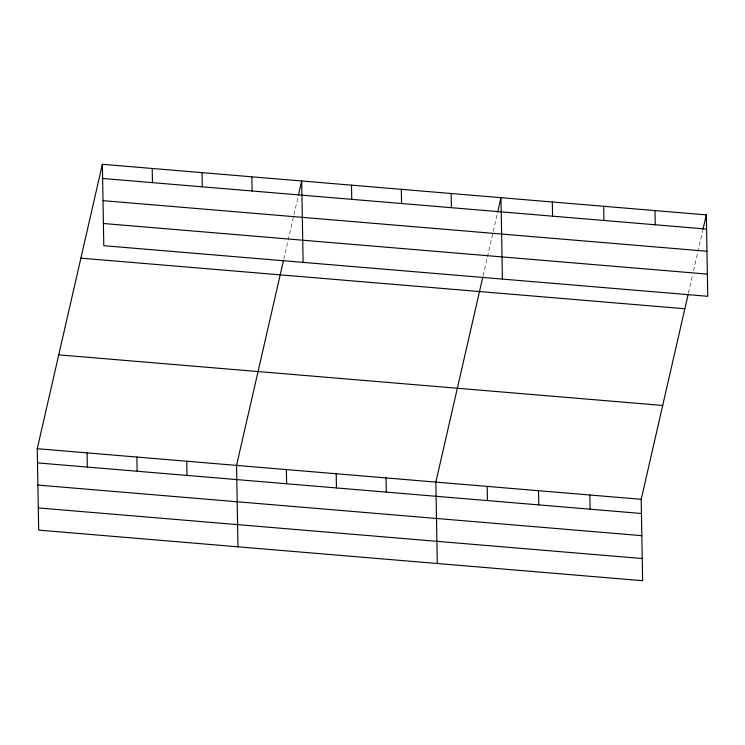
<?xml version="1.0" encoding="UTF-8"?>
<svg xmlns="http://www.w3.org/2000/svg" width="745" height="745" viewBox="0 0 745 745"><rect width="100%" height="100%" fill="white"/><g stroke="black" fill="none" stroke-linecap="round" stroke-linejoin="round"><path stroke-width="0.56" stroke-dasharray="3.73 2.79" d="M283.771 259.204L298.102 196.633M483.077 275.901L497.399 213.331M688.417 293.102L692.515 275.231M693.539 270.761L697.627 252.881M697.888 251.763L702.749 230.531"/><path stroke-width="1.12" d="M688.166 294.219L641.203 499.308L642.618 580.709L38.675 530.114L37.25 448.704L102.382 164.291L706.325 214.886L707.75 296.296L103.797 245.692L102.382 164.291M283.519 260.322L236.556 465.401L237.972 546.811M298.354 195.516L301.678 180.988L303.103 262.389M482.816 277.019L435.853 482.108L437.278 563.509M497.66 212.213L500.985 197.686L502.409 279.086M703.001 229.413L706.325 214.886M102.624 178.474L706.577 229.069M103.015 200.656L706.968 251.251M103.415 223.509L707.359 274.113M80.888 258.152L684.841 308.747M58.743 354.853L662.696 405.448M37.25 448.704L641.203 499.308M37.501 462.896L641.445 513.491M37.883 485.07L641.836 535.674M38.284 507.932L642.237 558.527M654.995 210.593L655.237 224.776M603.655 206.291L603.906 220.473M589.863 495.006L590.115 509.189M552.324 201.988L552.567 216.171M538.533 490.704L538.775 504.886M487.193 486.401L487.444 500.584M451.163 193.514L451.405 207.697M401.332 189.332L401.583 203.525M386.031 477.927L386.283 492.11M351.51 185.16L351.752 199.343M336.209 473.755L336.451 487.938M286.378 469.583L286.629 483.766M251.857 176.816L252.108 190.999M202.035 172.635L202.277 186.827M186.725 461.229L186.976 475.412M152.203 168.463L152.455 182.646M136.903 457.058L137.145 471.24M87.072 452.885L87.323 467.068"/></g></svg>
